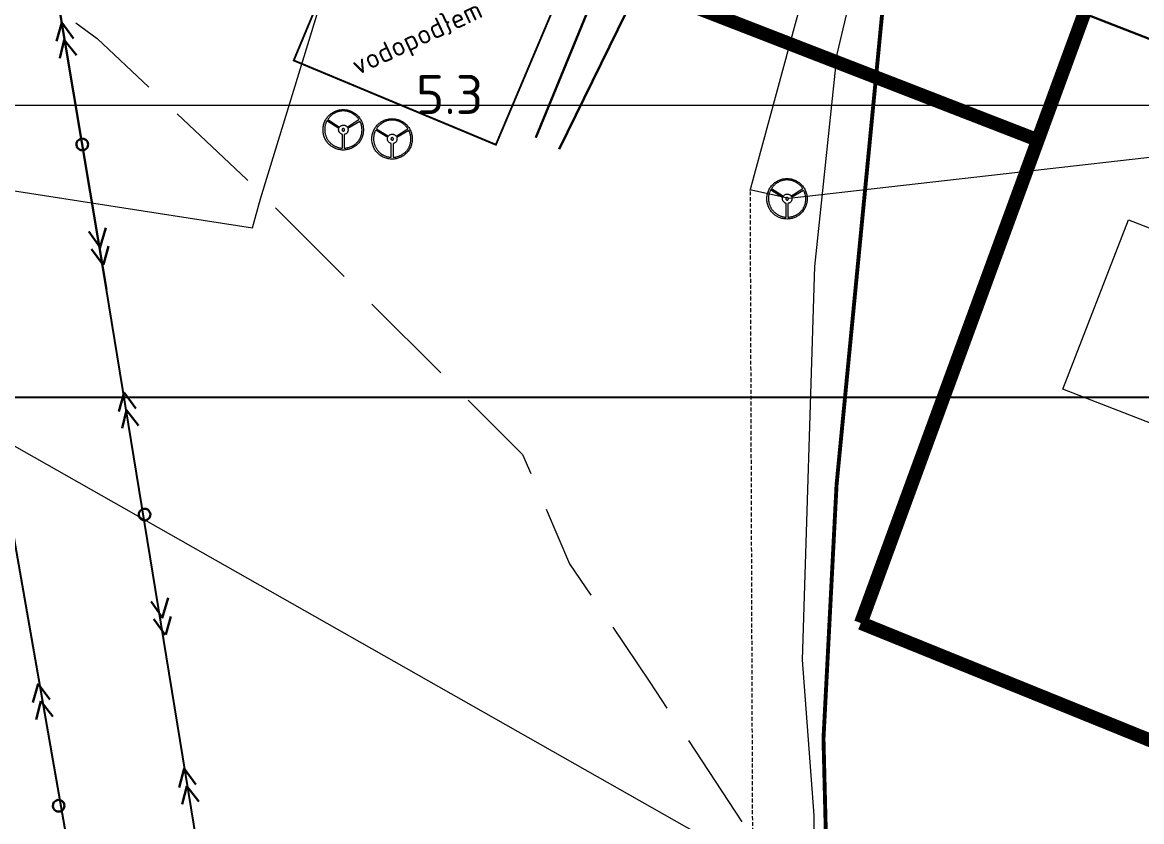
# Model space of a CAD drawing. Header units: millimetres. Extents: x 519 to 9564855, y -810 to 5021775.
# Drawn here: x 9523289 to 9523864, y 5005632 to 5006043 of the extents above; entities that cross this region are included whole.
import ezdxf

# ---------------------------------------------------------------- set-up
doc = ezdxf.new("R2010")
doc.units = ezdxf.units.MM
doc.header["$LTSCALE"] = 2
doc.header["$MEASUREMENT"] = 0
for name, pattern in [('92051501$0$GROUND2', [35, 25, -10]), ('DASHED', [0.75, 0.5, -0.25]), ('HIDDEN2', [4.7625, 3.175, -1.5875]), ('Podzemka', [5, 2, -1, 2])]:
    doc.linetypes.add(name, pattern=pattern)
for name, color, linetype in [('COMPOUND', 3, 'Continuous'), ('GRID_PULKOVO', 7, 'Continuous'), ('PPLINE_WAT', 7, 'WTR_LINE'), ('ROAD_FIELD', 255, '92051501$0$GROUND2'), ('Эл.выс.', 1, 'Continuous')]:
    doc.layers.add(name, color=color, linetype=linetype)
for name, color, linetype, lineweight in [('Land lease as of 24.06.2004', 47, 'HIDDEN2', 70), ('Водопровод', 5, 'Continuous', 30), ('Оптиковолоконный кабель', 220, 'CAB6', 20), ('Электро', 1, 'Continuous', 30), ('Электроснаб', 1, 'Continuous', 18), ('Электроснабжене', 1, 'Continuous', 18)]:
    doc.layers.add(name, color=color, linetype=linetype, lineweight=lineweight)
doc.styles.add('92051501$0$STANDARD', font='simplex.shx')
doc.styles.add('Elect', font='isocpeur.ttf')
doc.styles.get("Standard").update_dxf_attribs({"font": 'isocpeur.ttf', "width": 0.5})
doc.linetypes.add('CAB', pattern='A,0.7,-0.43403,["K",Standard,S=0.9,R=0,X=-0.4,Y=-0.3],-0.8', length=1.93403)
doc.linetypes.add('CAB6', pattern='A,0.9,-0.9,["6",Standard,S=0.9,R=0,X=-0.8,Y=-0.4],11', length=12.8)
doc.linetypes.add('WTR_LINE', pattern='A,0.5,-0.2,["W",92051501$0$STANDARD,S=0.1,R=0,X=-0.1,Y=-0.05],-0.05', length=0.75)

msp = doc.modelspace()

# ---------------------------------------------------------------- linework, layer by layer
at = {"color": 5, "linetype": 'WTR_LINE', "lineweight": 0, "ltscale": 100, "const_width": 2}
msp.add_lwpolyline([(9522961.68492, 5006530.42232), (9523070.127, 5006486.695), (9523143.587, 5006661.27), (9523407.015, 5006548.562), (9523796.011, 5006378.327), (9523736.775, 5006107.096), (9523707.544, 5005805.06), (9523700.818, 5005674.553), (9523703.853, 5005552.345), (9523709.802, 5004958.98), (9523711.38, 5004624.515), (9523707.966, 5004479.96), (9523732.1, 5004323.859), (9523751.102, 5004158.131), (9523770.225, 5003987.577), (9523817.419, 5003605.482), (9523831.27, 5003588.67), (9524021.596, 5003522.395), (9525884.76, 5002887.669), (9527000.923, 5002514.69), (9527059.994, 5002488.058), (9527832.679, 5002214.15)], dxfattribs=at)
at = {"color": 18, "linetype": 'ByBlock', "lineweight": 0, "ltscale": 5, "true_color": 0x000000}
msp.add_lwpolyline([(9523857.59775, 5005941.20519), (9523943.16646, 5005908.10385), (9523909.47242, 5005821.00297), (9523823.90371, 5005854.10431)], close=True, dxfattribs=at)
at = {"layer": 'COMPOUND', "lineweight": 0, "const_width": 1}
msp.add_lwpolyline([(9523572.537, 5006074.655), (9523465.737, 5006112.255), (9523428.537, 5006023.055), (9523532.437, 5005979.755), (9523572.537, 5006074.655)], dxfattribs=at)
at = {"layer": 'GRID_PULKOVO', "lineweight": 0}
msp.add_line((9519000, 5006000), (9533000, 5006000), dxfattribs=at)
at = {"layer": 'Land lease as of 24.06.2004', "color": 35, "linetype": 'DASHED', "lineweight": 0, "ltscale": 2, "const_width": 7}
msp.add_lwpolyline([(9523259.86314, 5006195.9713), (9523305.53716, 5006313.68549), (9523851.06215, 5006091.30587), (9523810.91877, 5005982.15742), (9523259.86314, 5006195.9713)], dxfattribs=at)
at = {"layer": 'Land lease as of 24.06.2004', "color": 35, "linetype": 'DASHED', "lineweight": 0, "ltscale": 5, "const_width": 7}
for points in [[(9523851.07578, 5006091.34302), (9523720, 5005734)], [(9523720, 5005734), (9523952, 5005640)]]:
    msp.add_lwpolyline(points, dxfattribs=at)
at = {"layer": 'PPLINE_WAT', "color": 5, "lineweight": 0, "ltscale": 2}
for points in [[(9519634.178, 5007264.495), (9520596.61425, 5006949.95359), (9520611.94086, 5006945.6989), (9522321.59899, 5006105.86865), (9523407.39463, 5005937.02611), (9523411.498, 5005951.939)], [(9523411.498, 5005951.939), (9523452.86, 5006087.167)], [(9522965.92788, 5006005.67472), (9523653.36054, 5005616.02258)]]:
    msp.add_lwpolyline(points, dxfattribs=at)
at = {"layer": 'PPLINE_WAT', "color": 5, "lineweight": 0, "ltscale": 20}
for points in [[(9523790.51137, 5006408.89376), (9523686.85436, 5006043.76992), (9523663.02844, 5005956.04414)], [(9523663.00186, 5005956.81013), (9523683.22741, 5005952.2586), (9523999.61312, 5005988.23896)]]:
    msp.add_lwpolyline(points, dxfattribs=at)
at = {"layer": 'PPLINE_WAT', "lineweight": 0}
for points in [[(9523453.96931, 5005997.80438), (9523453.96931, 5005997.80438), (9523454.49903, 5005997.794), (9523455.01837, 5005997.75245), (9523455.5377, 5005997.67974), (9523456.04665, 5005997.59665), (9523456.54521, 5005997.47201), (9523457.03339, 5005997.33698), (9523457.52157, 5005997.1708), (9523457.98897, 5005996.98383), (9523458.44598, 5005996.7761), (9523458.89261, 5005996.54759), (9523459.32885, 5005996.29831), (9523459.75471, 5005996.02826), (9523460.15979, 5005995.73743), (9523460.55448, 5005995.42583), (9523460.92841, 5005995.10384), (9523461.29194, 5005994.76108), (9523461.6347, 5005994.39754), (9523461.96708, 5005994.02362), (9523462.27868, 5005993.62893), (9523462.56951, 5005993.22385), (9523462.83956, 5005992.79799), (9523463.08884, 5005992.36175), (9523463.31735, 5005991.91512), (9523463.53547, 5005991.4581), (9523463.72243, 5005990.98032), (9523463.88862, 5005990.50253), (9523464.02365, 5005990.00397), (9523464.1379, 5005989.5054), (9523464.23138, 5005988.99645), (9523464.30409, 5005988.47712), (9523464.34563, 5005987.9474), (9523464.35602, 5005987.41767), (9523464.35602, 5005987.41767), (9523464.34563, 5005986.87757), (9523464.30409, 5005986.34784), (9523464.23138, 5005985.82851), (9523464.1379, 5005985.31956), (9523464.02365, 5005984.821), (9523463.88862, 5005984.32243), (9523463.72243, 5005983.83426), (9523463.53547, 5005983.36686), (9523463.31735, 5005982.90984), (9523463.08884, 5005982.46321), (9523462.83956, 5005982.02697), (9523462.56951, 5005981.60112), (9523462.27868, 5005981.19603), (9523461.96708, 5005980.80134), (9523461.6347, 5005980.42742), (9523461.29194, 5005980.06388), (9523460.92841, 5005979.72112), (9523460.55448, 5005979.39913), (9523460.15979, 5005979.08753), (9523459.75471, 5005978.7967), (9523459.32885, 5005978.52665), (9523458.89261, 5005978.27737), (9523458.44598, 5005978.04886), (9523457.98897, 5005977.84113), (9523457.52157, 5005977.65417), (9523457.03339, 5005977.49837), (9523456.54521, 5005977.35295), (9523456.04665, 5005977.2387), (9523455.5377, 5005977.14522), (9523455.01837, 5005977.0829), (9523454.49903, 5005977.04135), (9523453.96931, 5005977.03096), (9523453.96931, 5005977.03096), (9523453.4292, 5005977.04135), (9523452.89948, 5005977.0829), (9523452.38014, 5005977.14522), (9523451.87119, 5005977.2387), (9523451.36225, 5005977.35295), (9523450.87407, 5005977.49837), (9523450.3859, 5005977.65417), (9523449.91849, 5005977.84113), (9523449.45109, 5005978.04886), (9523449.00446, 5005978.27737), (9523448.56822, 5005978.52665), (9523448.15275, 5005978.7967), (9523447.74767, 5005979.08753), (9523447.35298, 5005979.39913), (9523446.97905, 5005979.72112), (9523446.61552, 5005980.06388), (9523446.27276, 5005980.42742), (9523445.94038, 5005980.80134), (9523445.63917, 5005981.19603), (9523445.34834, 5005981.60112), (9523445.07829, 5005982.02697), (9523444.82901, 5005982.46321), (9523444.6005, 5005982.90984), (9523444.39276, 5005983.36686), (9523444.2058, 5005983.83426), (9523444.05, 5005984.32243), (9523443.90459, 5005984.821), (9523443.79033, 5005985.31956), (9523443.69685, 5005985.82851), (9523443.63453, 5005986.34784), (9523443.59299, 5005986.87757), (9523443.5826, 5005987.41767), (9523443.5826, 5005987.41767), (9523443.59299, 5005987.9474), (9523443.63453, 5005988.47712), (9523443.69685, 5005988.99645), (9523443.79033, 5005989.5054), (9523443.90459, 5005990.00397), (9523444.05, 5005990.50253), (9523444.2058, 5005990.98032), (9523444.39276, 5005991.4581), (9523444.6005, 5005991.91512), (9523444.82901, 5005992.36175), (9523445.07829, 5005992.79799), (9523445.34834, 5005993.22385), (9523445.63917, 5005993.62893), (9523445.94038, 5005994.02362), (9523446.27276, 5005994.39754), (9523446.61552, 5005994.76108), (9523446.97905, 5005995.10384), (9523447.35298, 5005995.42583), (9523447.74767, 5005995.73743), (9523448.15275, 5005996.02826), (9523448.56822, 5005996.29831), (9523449.00446, 5005996.54759), (9523449.45109, 5005996.7761), (9523449.91849, 5005996.98383), (9523450.3859, 5005997.1708), (9523450.87407, 5005997.33698), (9523451.36225, 5005997.47201), (9523451.87119, 5005997.59665), (9523452.38014, 5005997.67974), (9523452.89948, 5005997.75245), (9523453.4292, 5005997.794), (9523453.96931, 5005997.80438)], [(9523452.0997, 5005988.84065), (9523452.0997, 5005988.84065), (9523452.30744, 5005989.08993), (9523452.54633, 5005989.30806), (9523452.806, 5005989.48463), (9523453.06567, 5005989.61966), (9523453.34611, 5005989.71314), (9523453.63694, 5005989.78584), (9523453.92776, 5005989.817), (9523454.21859, 5005989.817), (9523454.49903, 5005989.78584), (9523454.77947, 5005989.72352), (9523455.03914, 5005989.64043), (9523455.27804, 5005989.52618), (9523455.50654, 5005989.39115), (9523455.6935, 5005989.22496), (9523455.85969, 5005989.04839), (9523455.99472, 5005988.84065), (9523462.08133, 5005992.65258), (9523462.08133, 5005992.65258), (9523461.93592, 5005992.89147), (9523461.76973, 5005993.11998), (9523461.60354, 5005993.34849), (9523461.42697, 5005993.57699), (9523461.24001, 5005993.79511), (9523461.05305, 5005994.01324), (9523460.84531, 5005994.22097), (9523460.63758, 5005994.4287), (9523460.41946, 5005994.62605), (9523460.20134, 5005994.8234), (9523459.96244, 5005995.01036), (9523459.72355, 5005995.18693), (9523459.48465, 5005995.36351), (9523459.23537, 5005995.5297), (9523458.9757, 5005995.69588), (9523458.71604, 5005995.8413), (9523458.44598, 5005995.98671), (9523458.17593, 5005996.13212), (9523457.89549, 5005996.25677), (9523457.61505, 5005996.38141), (9523457.3346, 5005996.49566), (9523457.04378, 5005996.59953), (9523456.75295, 5005996.69301), (9523456.46212, 5005996.7761), (9523456.16091, 5005996.85919), (9523455.85969, 5005996.92151), (9523455.55848, 5005996.98383), (9523455.24688, 5005997.03577), (9523454.94566, 5005997.06693), (9523454.63406, 5005997.09809), (9523454.32246, 5005997.10848), (9523454.01086, 5005997.11886), (9523454.01086, 5005997.11886), (9523453.69926, 5005997.10848), (9523453.38765, 5005997.09809), (9523453.07605, 5005997.06693), (9523452.76445, 5005997.03577), (9523452.46324, 5005996.98383), (9523452.16202, 5005996.9319), (9523451.86081, 5005996.86958), (9523451.56998, 5005996.79687), (9523451.26877, 5005996.70339), (9523450.98832, 5005996.60991), (9523450.6975, 5005996.51643), (9523450.41706, 5005996.40218), (9523450.147, 5005996.27754), (9523449.87695, 5005996.1529), (9523449.60689, 5005996.01787), (9523449.34722, 5005995.87246), (9523449.08756, 5005995.72704), (9523448.83828, 5005995.56086), (9523448.58899, 5005995.39467), (9523448.3501, 5005995.22848), (9523448.12159, 5005995.04152), (9523447.89308, 5005994.85456), (9523447.67496, 5005994.6676), (9523447.45684, 5005994.45986), (9523447.24911, 5005994.25213), (9523447.05176, 5005994.0444), (9523446.8648, 5005993.82627), (9523446.67784, 5005993.59777), (9523446.50127, 5005993.36926), (9523446.32469, 5005993.14075), (9523446.16889, 5005992.90186), (9523446.01309, 5005992.65258), (9523452.0997, 5005988.84065)], [(9523453.56423, 5005985.02873), (9523453.56423, 5005985.02873), (9523453.32533, 5005985.11182), (9523453.09683, 5005985.20531), (9523452.86832, 5005985.32995), (9523452.66058, 5005985.46497), (9523452.46324, 5005985.62077), (9523452.28666, 5005985.78696), (9523452.12048, 5005985.97392), (9523451.98545, 5005986.17127), (9523451.86081, 5005986.379), (9523451.75694, 5005986.59712), (9523451.68423, 5005986.82563), (9523451.6323, 5005987.06453), (9523451.61153, 5005987.31381), (9523451.62191, 5005987.56309), (9523451.66346, 5005987.81237), (9523451.73617, 5005988.07204), (9523445.5353, 5005991.96705), (9523445.5353, 5005991.96705), (9523445.40027, 5005991.71777), (9523445.27563, 5005991.46849), (9523445.16138, 5005991.20882), (9523445.05751, 5005990.94916), (9523444.95365, 5005990.6791), (9523444.86017, 5005990.39866), (9523444.77707, 5005990.12861), (9523444.70436, 5005989.83778), (9523444.64204, 5005989.55734), (9523444.59011, 5005989.26651), (9523444.53818, 5005988.97568), (9523444.50702, 5005988.68485), (9523444.47586, 5005988.38364), (9523444.45508, 5005988.08242), (9523444.4447, 5005987.78121), (9523444.4447, 5005987.47999), (9523444.45508, 5005987.17878), (9523444.47586, 5005986.87757), (9523444.49663, 5005986.56596), (9523444.53818, 5005986.26475), (9523444.57972, 5005985.96353), (9523444.64204, 5005985.66232), (9523444.70436, 5005985.36111), (9523444.77707, 5005985.05989), (9523444.86017, 5005984.75868), (9523444.95365, 5005984.46785), (9523445.05751, 5005984.17702), (9523445.17177, 5005983.88619), (9523445.29641, 5005983.59536), (9523445.43143, 5005983.31492), (9523445.57685, 5005983.03448), (9523445.73265, 5005982.75404), (9523445.73265, 5005982.75404), (9523445.88845, 5005982.48399), (9523446.06502, 5005982.22432), (9523446.23121, 5005981.96465), (9523446.41817, 5005981.71537), (9523446.61552, 5005981.47648), (9523446.81287, 5005981.23758), (9523447.01021, 5005981.00907), (9523447.22834, 5005980.79095), (9523447.43607, 5005980.58322), (9523447.66458, 5005980.37548), (9523447.89308, 5005980.17814), (9523448.13198, 5005979.99118), (9523448.37087, 5005979.80422), (9523448.60977, 5005979.63803), (9523448.85905, 5005979.47184), (9523449.11872, 5005979.31604), (9523449.368, 5005979.16024), (9523449.63805, 5005979.02521), (9523449.89772, 5005978.89019), (9523450.16777, 5005978.76554), (9523450.43783, 5005978.65129), (9523450.71827, 5005978.54742), (9523450.98832, 5005978.44356), (9523451.26877, 5005978.36046), (9523451.55959, 5005978.27737), (9523451.84003, 5005978.20466), (9523452.12048, 5005978.14234), (9523452.4113, 5005978.09041), (9523452.70213, 5005978.03847), (9523452.98257, 5005978.00731), (9523453.2734, 5005977.98654), (9523453.56423, 5005977.96577), (9523453.56423, 5005985.02873)], [(9523456.35825, 5005988.07204), (9523456.35825, 5005988.07204), (9523456.42057, 5005987.80198), (9523456.45173, 5005987.53193), (9523456.45173, 5005987.27226), (9523456.43096, 5005987.02298), (9523456.38941, 5005986.7737), (9523456.32709, 5005986.5348), (9523456.23361, 5005986.31668), (9523456.12975, 5005986.10895), (9523455.99472, 5005985.9116), (9523455.82853, 5005985.72464), (9523455.65196, 5005985.56884), (9523455.45461, 5005985.41304), (9523455.23649, 5005985.2884), (9523454.99759, 5005985.18453), (9523454.73793, 5005985.09105), (9523454.45749, 5005985.02873), (9523454.45749, 5005977.96577), (9523454.45749, 5005977.96577), (9523454.73793, 5005977.97615), (9523455.01837, 5005977.99693), (9523455.29881, 5005978.02809), (9523455.57925, 5005978.06963), (9523455.85969, 5005978.12157), (9523456.14013, 5005978.1735), (9523456.42057, 5005978.24621), (9523456.70102, 5005978.31892), (9523456.98146, 5005978.40201), (9523457.2619, 5005978.49549), (9523457.54234, 5005978.59936), (9523457.81239, 5005978.70322), (9523458.08245, 5005978.82786), (9523458.3525, 5005978.95251), (9523458.62256, 5005979.08753), (9523458.88222, 5005979.23295), (9523459.14189, 5005979.37836), (9523459.40156, 5005979.54455), (9523459.65084, 5005979.71074), (9523459.90012, 5005979.88731), (9523460.13902, 5005980.06388), (9523460.37791, 5005980.26123), (9523460.60642, 5005980.45858), (9523460.83493, 5005980.66631), (9523461.05305, 5005980.87405), (9523461.26078, 5005981.10255), (9523461.46852, 5005981.33106), (9523461.66586, 5005981.56996), (9523461.85282, 5005981.80885), (9523462.03978, 5005982.05813), (9523462.20597, 5005982.3178), (9523462.37216, 5005982.58785), (9523462.37216, 5005982.58785), (9523462.52796, 5005982.8683), (9523462.67337, 5005983.14874), (9523462.8084, 5005983.43956), (9523462.93304, 5005983.72001), (9523463.03691, 5005984.01083), (9523463.14078, 5005984.31205), (9523463.23426, 5005984.60288), (9523463.31735, 5005984.8937), (9523463.39006, 5005985.19492), (9523463.46276, 5005985.49613), (9523463.5147, 5005985.78696), (9523463.55624, 5005986.08818), (9523463.5874, 5005986.38939), (9523463.61856, 5005986.6906), (9523463.62895, 5005986.98143), (9523463.63934, 5005987.28265), (9523463.63934, 5005987.58386), (9523463.61856, 5005987.87469), (9523463.59779, 5005988.16552), (9523463.56663, 5005988.46673), (9523463.53547, 5005988.75756), (9523463.48354, 5005989.038), (9523463.4316, 5005989.32883), (9523463.3589, 5005989.60927), (9523463.28619, 5005989.88971), (9523463.2031, 5005990.17015), (9523463.10962, 5005990.45059), (9523463.01614, 5005990.72065), (9523462.90188, 5005990.98032), (9523462.78763, 5005991.25037), (9523462.66299, 5005991.51004), (9523462.52796, 5005991.75932), (9523456.35825, 5005988.07204)], [(9523479.08801, 5005993.12422), (9523479.08801, 5005993.12422), (9523479.61773, 5005993.11383), (9523480.13707, 5005993.07229), (9523480.6564, 5005992.99958), (9523481.16535, 5005992.91648), (9523481.66392, 5005992.79184), (9523482.15209, 5005992.65682), (9523482.64027, 5005992.49063), (9523483.10767, 5005992.30367), (9523483.56468, 5005992.09593), (9523484.01131, 5005991.86743), (9523484.44755, 5005991.61815), (9523484.87341, 5005991.34809), (9523485.27849, 5005991.05726), (9523485.67319, 5005990.74566), (9523486.04711, 5005990.42367), (9523486.41064, 5005990.08091), (9523486.7534, 5005989.71738), (9523487.08578, 5005989.34346), (9523487.39738, 5005988.94876), (9523487.68821, 5005988.54368), (9523487.95826, 5005988.11782), (9523488.20754, 5005987.68158), (9523488.43605, 5005987.23495), (9523488.65417, 5005986.77794), (9523488.84113, 5005986.30015), (9523489.00732, 5005985.82236), (9523489.14235, 5005985.3238), (9523489.2566, 5005984.82524), (9523489.35008, 5005984.31629), (9523489.42279, 5005983.79695), (9523489.46434, 5005983.26723), (9523489.47472, 5005982.73751), (9523489.47472, 5005982.73751), (9523489.46434, 5005982.1974), (9523489.42279, 5005981.66768), (9523489.35008, 5005981.14834), (9523489.2566, 5005980.63939), (9523489.14235, 5005980.14083), (9523489.00732, 5005979.64227), (9523488.84113, 5005979.15409), (9523488.65417, 5005978.68669), (9523488.43605, 5005978.22968), (9523488.20754, 5005977.78305), (9523487.95826, 5005977.34681), (9523487.68821, 5005976.92095), (9523487.39738, 5005976.51587), (9523487.08578, 5005976.12117), (9523486.7534, 5005975.74725), (9523486.41064, 5005975.38372), (9523486.04711, 5005975.04096), (9523485.67319, 5005974.71897), (9523485.27849, 5005974.40737), (9523484.87341, 5005974.11654), (9523484.44755, 5005973.84648), (9523484.01131, 5005973.5972), (9523483.56468, 5005973.3687), (9523483.10767, 5005973.16096), (9523482.64027, 5005972.974), (9523482.15209, 5005972.8182), (9523481.66392, 5005972.67279), (9523481.16535, 5005972.55853), (9523480.6564, 5005972.46505), (9523480.13707, 5005972.40273), (9523479.61773, 5005972.36118), (9523479.08801, 5005972.3508), (9523479.08801, 5005972.3508), (9523478.5479, 5005972.36118), (9523478.01818, 5005972.40273), (9523477.49884, 5005972.46505), (9523476.9899, 5005972.55853), (9523476.48095, 5005972.67279), (9523475.99277, 5005972.8182), (9523475.5046, 5005972.974), (9523475.03719, 5005973.16096), (9523474.56979, 5005973.3687), (9523474.12316, 5005973.5972), (9523473.68692, 5005973.84648), (9523473.27145, 5005974.11654), (9523472.86637, 5005974.40737), (9523472.47168, 5005974.71897), (9523472.09776, 5005975.04096), (9523471.73422, 5005975.38372), (9523471.39146, 5005975.74725), (9523471.05908, 5005976.12117), (9523470.75787, 5005976.51587), (9523470.46704, 5005976.92095), (9523470.19699, 5005977.34681), (9523469.94771, 5005977.78305), (9523469.7192, 5005978.22968), (9523469.51146, 5005978.68669), (9523469.3245, 5005979.15409), (9523469.1687, 5005979.64227), (9523469.02329, 5005980.14083), (9523468.90904, 5005980.63939), (9523468.81555, 5005981.14834), (9523468.75323, 5005981.66768), (9523468.71169, 5005982.1974), (9523468.7013, 5005982.73751), (9523468.7013, 5005982.73751), (9523468.71169, 5005983.26723), (9523468.75323, 5005983.79695), (9523468.81555, 5005984.31629), (9523468.90904, 5005984.82524), (9523469.02329, 5005985.3238), (9523469.1687, 5005985.82236), (9523469.3245, 5005986.30015), (9523469.51146, 5005986.77794), (9523469.7192, 5005987.23495), (9523469.94771, 5005987.68158), (9523470.19699, 5005988.11782), (9523470.46704, 5005988.54368), (9523470.75787, 5005988.94876), (9523471.05908, 5005989.34346), (9523471.39146, 5005989.71738), (9523471.73422, 5005990.08091), (9523472.09776, 5005990.42367), (9523472.47168, 5005990.74566), (9523472.86637, 5005991.05726), (9523473.27145, 5005991.34809), (9523473.68692, 5005991.61815), (9523474.12316, 5005991.86743), (9523474.56979, 5005992.09593), (9523475.03719, 5005992.30367), (9523475.5046, 5005992.49063), (9523475.99277, 5005992.65682), (9523476.48095, 5005992.79184), (9523476.9899, 5005992.91648), (9523477.49884, 5005992.99958), (9523478.01818, 5005993.07229), (9523478.5479, 5005993.11383), (9523479.08801, 5005993.12422)], [(9523477.2184, 5005984.16049), (9523477.2184, 5005984.16049), (9523477.42614, 5005984.40977), (9523477.66503, 5005984.62789), (9523477.9247, 5005984.80446), (9523478.18437, 5005984.93949), (9523478.46481, 5005985.03297), (9523478.75564, 5005985.10568), (9523479.04646, 5005985.13684), (9523479.33729, 5005985.13684), (9523479.61773, 5005985.10568), (9523479.89817, 5005985.04336), (9523480.15784, 5005984.96026), (9523480.39674, 5005984.84601), (9523480.62524, 5005984.71098), (9523480.81221, 5005984.5448), (9523480.97839, 5005984.36822), (9523481.11342, 5005984.16049), (9523487.20003, 5005987.97241), (9523487.20003, 5005987.97241), (9523487.05462, 5005988.2113), (9523486.88843, 5005988.43981), (9523486.72224, 5005988.66832), (9523486.54567, 5005988.89683), (9523486.35871, 5005989.11495), (9523486.17175, 5005989.33307), (9523485.96401, 5005989.5408), (9523485.75628, 5005989.74854), (9523485.53816, 5005989.94589), (9523485.32004, 5005990.14323), (9523485.08114, 5005990.33019), (9523484.84225, 5005990.50677), (9523484.60335, 5005990.68334), (9523484.35407, 5005990.84953), (9523484.09441, 5005991.01572), (9523483.83474, 5005991.16113), (9523483.56468, 5005991.30654), (9523483.29463, 5005991.45196), (9523483.01419, 5005991.5766), (9523482.73375, 5005991.70124), (9523482.45331, 5005991.81549), (9523482.16248, 5005991.91936), (9523481.87165, 5005992.01284), (9523481.58082, 5005992.09593), (9523481.27961, 5005992.17903), (9523480.97839, 5005992.24135), (9523480.67718, 5005992.30367), (9523480.36558, 5005992.3556), (9523480.06436, 5005992.38676), (9523479.75276, 5005992.41792), (9523479.44116, 5005992.42831), (9523479.12956, 5005992.4387), (9523479.12956, 5005992.4387), (9523478.81796, 5005992.42831), (9523478.50636, 5005992.41792), (9523478.19475, 5005992.38676), (9523477.88315, 5005992.3556), (9523477.58194, 5005992.30367), (9523477.28072, 5005992.25174), (9523476.97951, 5005992.18941), (9523476.68868, 5005992.11671), (9523476.38747, 5005992.02323), (9523476.10703, 5005991.92975), (9523475.8162, 5005991.83627), (9523475.53576, 5005991.72201), (9523475.2657, 5005991.59737), (9523474.99565, 5005991.47273), (9523474.72559, 5005991.3377), (9523474.46593, 5005991.19229), (9523474.20626, 5005991.04688), (9523473.95698, 5005990.88069), (9523473.7077, 5005990.7145), (9523473.4688, 5005990.54831), (9523473.24029, 5005990.36135), (9523473.01179, 5005990.17439), (9523472.79366, 5005989.98743), (9523472.57554, 5005989.7797), (9523472.36781, 5005989.57196), (9523472.17046, 5005989.36423), (9523471.9835, 5005989.14611), (9523471.79654, 5005988.9176), (9523471.61997, 5005988.68909), (9523471.44339, 5005988.46059), (9523471.28759, 5005988.22169), (9523471.13179, 5005987.97241), (9523477.2184, 5005984.16049)], [(9523454.0524, 5005988.07204), (9523454.0524, 5005988.07204), (9523453.91738, 5005988.06165), (9523453.79274, 5005988.0201), (9523453.68887, 5005987.95778), (9523453.585, 5005987.88508), (9523453.5123, 5005987.78121), (9523453.44997, 5005987.67734), (9523453.40843, 5005987.5527), (9523453.39804, 5005987.41767), (9523453.39804, 5005987.41767), (9523453.40843, 5005987.28265), (9523453.44997, 5005987.16839), (9523453.5123, 5005987.05414), (9523453.585, 5005986.96066), (9523453.68887, 5005986.87757), (9523453.79274, 5005986.82563), (9523453.91738, 5005986.78409), (9523454.0524, 5005986.7737), (9523454.0524, 5005986.7737), (9523454.18743, 5005986.78409), (9523454.30169, 5005986.82563), (9523454.41594, 5005986.87757), (9523454.50942, 5005986.96066), (9523454.59251, 5005987.05414), (9523454.64445, 5005987.16839), (9523454.68599, 5005987.28265), (9523454.69638, 5005987.41767), (9523454.69638, 5005987.41767), (9523454.68599, 5005987.5527), (9523454.64445, 5005987.67734), (9523454.59251, 5005987.78121), (9523454.50942, 5005987.88508), (9523454.41594, 5005987.95778), (9523454.30169, 5005988.0201), (9523454.18743, 5005988.06165), (9523454.0524, 5005988.07204)], [(9523478.68293, 5005980.34856), (9523478.68293, 5005980.34856), (9523478.44404, 5005980.43166), (9523478.21553, 5005980.52514), (9523477.98702, 5005980.64978), (9523477.77929, 5005980.78481), (9523477.58194, 5005980.94061), (9523477.40536, 5005981.10679), (9523477.23918, 5005981.29376), (9523477.10415, 5005981.4911), (9523476.97951, 5005981.69884), (9523476.87564, 5005981.91696), (9523476.80294, 5005982.14547), (9523476.751, 5005982.38436), (9523476.73023, 5005982.63364), (9523476.74061, 5005982.88292), (9523476.78216, 5005983.1322), (9523476.85487, 5005983.39187), (9523470.654, 5005987.28689), (9523470.654, 5005987.28689), (9523470.51898, 5005987.03761), (9523470.39433, 5005986.78833), (9523470.28008, 5005986.52866), (9523470.17621, 5005986.26899), (9523470.07235, 5005985.99894), (9523469.97887, 5005985.71849), (9523469.89577, 5005985.44844), (9523469.82307, 5005985.15761), (9523469.76075, 5005984.87717), (9523469.70881, 5005984.58634), (9523469.65688, 5005984.29551), (9523469.62572, 5005984.00469), (9523469.59456, 5005983.70347), (9523469.57378, 5005983.40226), (9523469.5634, 5005983.10104), (9523469.5634, 5005982.79983), (9523469.57378, 5005982.49861), (9523469.59456, 5005982.1974), (9523469.61533, 5005981.8858), (9523469.65688, 5005981.58458), (9523469.69843, 5005981.28337), (9523469.76075, 5005980.98215), (9523469.82307, 5005980.68094), (9523469.89577, 5005980.37973), (9523469.97887, 5005980.07851), (9523470.07235, 5005979.78768), (9523470.17621, 5005979.49685), (9523470.29047, 5005979.20603), (9523470.41511, 5005978.9152), (9523470.55014, 5005978.63476), (9523470.69555, 5005978.35432), (9523470.85135, 5005978.07388), (9523470.85135, 5005978.07388), (9523471.00715, 5005977.80382), (9523471.18372, 5005977.54415), (9523471.34991, 5005977.28449), (9523471.53687, 5005977.0352), (9523471.73422, 5005976.79631), (9523471.93157, 5005976.55742), (9523472.12892, 5005976.32891), (9523472.34704, 5005976.11079), (9523472.55477, 5005975.90305), (9523472.78328, 5005975.69532), (9523473.01179, 5005975.49797), (9523473.25068, 5005975.31101), (9523473.48957, 5005975.12405), (9523473.72847, 5005974.95786), (9523473.97775, 5005974.79167), (9523474.23742, 5005974.63587), (9523474.4867, 5005974.48007), (9523474.75675, 5005974.34505), (9523475.01642, 5005974.21002), (9523475.28648, 5005974.08538), (9523475.55653, 5005973.97112), (9523475.83697, 5005973.86726), (9523476.10703, 5005973.76339), (9523476.38747, 5005973.6803), (9523476.67829, 5005973.5972), (9523476.95874, 5005973.5245), (9523477.23918, 5005973.46218), (9523477.53, 5005973.41024), (9523477.82083, 5005973.35831), (9523478.10127, 5005973.32715), (9523478.3921, 5005973.30638), (9523478.68293, 5005973.2856), (9523478.68293, 5005980.34856)], [(9523481.47695, 5005983.39187), (9523481.47695, 5005983.39187), (9523481.53928, 5005983.12182), (9523481.57044, 5005982.85176), (9523481.57044, 5005982.59209), (9523481.54966, 5005982.34281), (9523481.50812, 5005982.09353), (9523481.44579, 5005981.85464), (9523481.35231, 5005981.63652), (9523481.24845, 5005981.42878), (9523481.11342, 5005981.23144), (9523480.94723, 5005981.04447), (9523480.77066, 5005980.88867), (9523480.57331, 5005980.73287), (9523480.35519, 5005980.60823), (9523480.1163, 5005980.50437), (9523479.85663, 5005980.41089), (9523479.57619, 5005980.34856), (9523479.57619, 5005973.2856), (9523479.57619, 5005973.2856), (9523479.85663, 5005973.29599), (9523480.13707, 5005973.31676), (9523480.41751, 5005973.34792), (9523480.69795, 5005973.38947), (9523480.97839, 5005973.4414), (9523481.25883, 5005973.49334), (9523481.53928, 5005973.56604), (9523481.81972, 5005973.63875), (9523482.10016, 5005973.72184), (9523482.3806, 5005973.81532), (9523482.66104, 5005973.91919), (9523482.93109, 5005974.02306), (9523483.20115, 5005974.1477), (9523483.4712, 5005974.27234), (9523483.74126, 5005974.40737), (9523484.00093, 5005974.55278), (9523484.26059, 5005974.69819), (9523484.52026, 5005974.86438), (9523484.76954, 5005975.03057), (9523485.01882, 5005975.20714), (9523485.25772, 5005975.38372), (9523485.49661, 5005975.58106), (9523485.72512, 5005975.77841), (9523485.95363, 5005975.98615), (9523486.17175, 5005976.19388), (9523486.37948, 5005976.42239), (9523486.58722, 5005976.6509), (9523486.78456, 5005976.88979), (9523486.97152, 5005977.12868), (9523487.15849, 5005977.37797), (9523487.32467, 5005977.63763), (9523487.49086, 5005977.90769), (9523487.49086, 5005977.90769), (9523487.64666, 5005978.18813), (9523487.79207, 5005978.46857), (9523487.9271, 5005978.7594), (9523488.05174, 5005979.03984), (9523488.15561, 5005979.33067), (9523488.25948, 5005979.63188), (9523488.35296, 5005979.92271), (9523488.43605, 5005980.21354), (9523488.50876, 5005980.51475), (9523488.58146, 5005980.81597), (9523488.6334, 5005981.10679), (9523488.67495, 5005981.40801), (9523488.70611, 5005981.70922), (9523488.73727, 5005982.01044), (9523488.74765, 5005982.30127), (9523488.75804, 5005982.60248), (9523488.75804, 5005982.9037), (9523488.73727, 5005983.19452), (9523488.71649, 5005983.48535), (9523488.68533, 5005983.78657), (9523488.65417, 5005984.07739), (9523488.60224, 5005984.35784), (9523488.5503, 5005984.64866), (9523488.4776, 5005984.9291), (9523488.40489, 5005985.20955), (9523488.3218, 5005985.48999), (9523488.22832, 5005985.77043), (9523488.13484, 5005986.04048), (9523488.02058, 5005986.30015), (9523487.90633, 5005986.5702), (9523487.78169, 5005986.82987), (9523487.64666, 5005987.07915), (9523481.47695, 5005983.39187)], [(9523479.17111, 5005983.39187), (9523479.17111, 5005983.39187), (9523479.03608, 5005983.38148), (9523478.91144, 5005983.33994), (9523478.80757, 5005983.27762), (9523478.7037, 5005983.20491), (9523478.631, 5005983.10104), (9523478.56868, 5005982.99718), (9523478.52713, 5005982.87254), (9523478.51674, 5005982.73751), (9523478.51674, 5005982.73751), (9523478.52713, 5005982.60248), (9523478.56868, 5005982.48823), (9523478.631, 5005982.37397), (9523478.7037, 5005982.28049), (9523478.80757, 5005982.1974), (9523478.91144, 5005982.14547), (9523479.03608, 5005982.10392), (9523479.17111, 5005982.09353), (9523479.17111, 5005982.09353), (9523479.30613, 5005982.10392), (9523479.42039, 5005982.14547), (9523479.53464, 5005982.1974), (9523479.62812, 5005982.28049), (9523479.71121, 5005982.37397), (9523479.76315, 5005982.48823), (9523479.80469, 5005982.60248), (9523479.81508, 5005982.73751), (9523479.81508, 5005982.73751), (9523479.80469, 5005982.87254), (9523479.76315, 5005982.99718), (9523479.71121, 5005983.10104), (9523479.62812, 5005983.20491), (9523479.53464, 5005983.27762), (9523479.42039, 5005983.33994), (9523479.30613, 5005983.38148), (9523479.17111, 5005983.39187)], [(9523682.07164, 5005962.35772), (9523682.07164, 5005962.35772), (9523682.60136, 5005962.34734), (9523683.12069, 5005962.30579), (9523683.64003, 5005962.23308), (9523684.14898, 5005962.14999), (9523684.64754, 5005962.02535), (9523685.13572, 5005961.89032), (9523685.62389, 5005961.72413), (9523686.09129, 5005961.53717), (9523686.54831, 5005961.32944), (9523686.99494, 5005961.10093), (9523687.43118, 5005960.85165), (9523687.85703, 5005960.58159), (9523688.26212, 5005960.29077), (9523688.65681, 5005959.97917), (9523689.03073, 5005959.65718), (9523689.39427, 5005959.31442), (9523689.73703, 5005958.95088), (9523690.0694, 5005958.57696), (9523690.381, 5005958.18226), (9523690.67183, 5005957.77718), (9523690.94189, 5005957.35133), (9523691.19117, 5005956.91509), (9523691.41968, 5005956.46846), (9523691.6378, 5005956.01144), (9523691.82476, 5005955.53365), (9523691.99094, 5005955.05586), (9523692.12597, 5005954.5573), (9523692.24023, 5005954.05874), (9523692.33371, 5005953.54979), (9523692.40641, 5005953.03046), (9523692.44796, 5005952.50073), (9523692.45835, 5005951.97101), (9523692.45835, 5005951.97101), (9523692.44796, 5005951.4309), (9523692.40641, 5005950.90118), (9523692.33371, 5005950.38184), (9523692.24023, 5005949.8729), (9523692.12597, 5005949.37433), (9523691.99094, 5005948.87577), (9523691.82476, 5005948.3876), (9523691.6378, 5005947.92019), (9523691.41968, 5005947.46318), (9523691.19117, 5005947.01655), (9523690.94189, 5005946.58031), (9523690.67183, 5005946.15445), (9523690.381, 5005945.74937), (9523690.0694, 5005945.35468), (9523689.73703, 5005944.98076), (9523689.39427, 5005944.61722), (9523689.03073, 5005944.27446), (9523688.65681, 5005943.95247), (9523688.26212, 5005943.64087), (9523687.85703, 5005943.35004), (9523687.43118, 5005943.07999), (9523686.99494, 5005942.83071), (9523686.54831, 5005942.6022), (9523686.09129, 5005942.39446), (9523685.62389, 5005942.2075), (9523685.13572, 5005942.0517), (9523684.64754, 5005941.90629), (9523684.14898, 5005941.79204), (9523683.64003, 5005941.69855), (9523683.12069, 5005941.63623), (9523682.60136, 5005941.59469), (9523682.07164, 5005941.5843), (9523682.07164, 5005941.5843), (9523681.53153, 5005941.59469), (9523681.0018, 5005941.63623), (9523680.48247, 5005941.69855), (9523679.97352, 5005941.79204), (9523679.46457, 5005941.90629), (9523678.9764, 5005942.0517), (9523678.48822, 5005942.2075), (9523678.02082, 5005942.39446), (9523677.55342, 5005942.6022), (9523677.10679, 5005942.83071), (9523676.67055, 5005943.07999), (9523676.25508, 5005943.35004), (9523675.85, 5005943.64087), (9523675.4553, 5005943.95247), (9523675.08138, 5005944.27446), (9523674.71784, 5005944.61722), (9523674.37508, 5005944.98076), (9523674.04271, 5005945.35468), (9523673.74149, 5005945.74937), (9523673.45067, 5005946.15445), (9523673.18061, 5005946.58031), (9523672.93133, 5005947.01655), (9523672.70282, 5005947.46318), (9523672.49509, 5005947.92019), (9523672.30813, 5005948.3876), (9523672.15233, 5005948.87577), (9523672.00691, 5005949.37433), (9523671.89266, 5005949.8729), (9523671.79918, 5005950.38184), (9523671.73686, 5005950.90118), (9523671.69531, 5005951.4309), (9523671.68493, 5005951.97101), (9523671.68493, 5005951.97101), (9523671.69531, 5005952.50073), (9523671.73686, 5005953.03046), (9523671.79918, 5005953.54979), (9523671.89266, 5005954.05874), (9523672.00691, 5005954.5573), (9523672.15233, 5005955.05586), (9523672.30813, 5005955.53365), (9523672.49509, 5005956.01144), (9523672.70282, 5005956.46846), (9523672.93133, 5005956.91509), (9523673.18061, 5005957.35133), (9523673.45067, 5005957.77718), (9523673.74149, 5005958.18226), (9523674.04271, 5005958.57696), (9523674.37508, 5005958.95088), (9523674.71784, 5005959.31442), (9523675.08138, 5005959.65718), (9523675.4553, 5005959.97917), (9523675.85, 5005960.29077), (9523676.25508, 5005960.58159), (9523676.67055, 5005960.85165), (9523677.10679, 5005961.10093), (9523677.55342, 5005961.32944), (9523678.02082, 5005961.53717), (9523678.48822, 5005961.72413), (9523678.9764, 5005961.89032), (9523679.46457, 5005962.02535), (9523679.97352, 5005962.14999), (9523680.48247, 5005962.23308), (9523681.0018, 5005962.30579), (9523681.53153, 5005962.34734), (9523682.07164, 5005962.35772)], [(9523681.66655, 5005949.58207), (9523681.66655, 5005949.58207), (9523681.42766, 5005949.66516), (9523681.19915, 5005949.75864), (9523680.97064, 5005949.88328), (9523680.76291, 5005950.01831), (9523680.56556, 5005950.17411), (9523680.38899, 5005950.3403), (9523680.2228, 5005950.52726), (9523680.08777, 5005950.72461), (9523679.96313, 5005950.93234), (9523679.85927, 5005951.15046), (9523679.78656, 5005951.37897), (9523679.73463, 5005951.61786), (9523679.71385, 5005951.86714), (9523679.72424, 5005952.11643), (9523679.76579, 5005952.36571), (9523679.83849, 5005952.62537), (9523673.63763, 5005956.52039), (9523673.63763, 5005956.52039), (9523673.5026, 5005956.27111), (9523673.37796, 5005956.02183), (9523673.26371, 5005955.76216), (9523673.15984, 5005955.50249), (9523673.05597, 5005955.23244), (9523672.96249, 5005954.952), (9523672.8794, 5005954.68194), (9523672.80669, 5005954.39111), (9523672.74437, 5005954.11067), (9523672.69244, 5005953.81985), (9523672.6405, 5005953.52902), (9523672.60934, 5005953.23819), (9523672.57818, 5005952.93698), (9523672.55741, 5005952.63576), (9523672.54702, 5005952.33455), (9523672.54702, 5005952.03333), (9523672.55741, 5005951.73212), (9523672.57818, 5005951.4309), (9523672.59896, 5005951.1193), (9523672.6405, 5005950.81809), (9523672.68205, 5005950.51687), (9523672.74437, 5005950.21566), (9523672.80669, 5005949.91444), (9523672.8794, 5005949.61323), (9523672.96249, 5005949.31201), (9523673.05597, 5005949.02119), (9523673.15984, 5005948.73036), (9523673.27409, 5005948.43953), (9523673.39873, 5005948.1487), (9523673.53376, 5005947.86826), (9523673.67917, 5005947.58782), (9523673.83497, 5005947.30738), (9523673.83497, 5005947.30738), (9523673.99078, 5005947.03732), (9523674.16735, 5005946.77766), (9523674.33354, 5005946.51799), (9523674.5205, 5005946.26871), (9523674.71784, 5005946.02981), (9523674.91519, 5005945.79092), (9523675.11254, 5005945.56241), (9523675.33066, 5005945.34429), (9523675.5384, 5005945.13656), (9523675.7669, 5005944.92882), (9523675.99541, 5005944.73147), (9523676.2343, 5005944.54451), (9523676.4732, 5005944.35755), (9523676.71209, 5005944.19137), (9523676.96137, 5005944.02518), (9523677.22104, 5005943.86938), (9523677.47032, 5005943.71358), (9523677.74038, 5005943.57855), (9523678.00005, 5005943.44352), (9523678.2701, 5005943.31888), (9523678.54015, 5005943.20463), (9523678.8206, 5005943.10076), (9523679.09065, 5005942.99689), (9523679.37109, 5005942.9138), (9523679.66192, 5005942.83071), (9523679.94236, 5005942.758), (9523680.2228, 5005942.69568), (9523680.51363, 5005942.64375), (9523680.80446, 5005942.59181), (9523681.0849, 5005942.56065), (9523681.37573, 5005942.53988), (9523681.66655, 5005942.5191), (9523681.66655, 5005949.58207)], [(9523680.20203, 5005953.39399), (9523680.20203, 5005953.39399), (9523680.40976, 5005953.64327), (9523680.64866, 5005953.86139), (9523680.90832, 5005954.03797), (9523681.16799, 5005954.17299), (9523681.44843, 5005954.26647), (9523681.73926, 5005954.33918), (9523682.03009, 5005954.37034), (9523682.32092, 5005954.37034), (9523682.60136, 5005954.33918), (9523682.8818, 5005954.27686), (9523683.14147, 5005954.19377), (9523683.38036, 5005954.07951), (9523683.60887, 5005953.94449), (9523683.79583, 5005953.7783), (9523683.96202, 5005953.60172), (9523684.09704, 5005953.39399), (9523690.18366, 5005957.20591), (9523690.18366, 5005957.20591), (9523690.03824, 5005957.44481), (9523689.87206, 5005957.67332), (9523689.70587, 5005957.90182), (9523689.52929, 5005958.13033), (9523689.34233, 5005958.34845), (9523689.15537, 5005958.56657), (9523688.94764, 5005958.77431), (9523688.7399, 5005958.98204), (9523688.52178, 5005959.17939), (9523688.30366, 5005959.37674), (9523688.06477, 5005959.5637), (9523687.82587, 5005959.74027), (9523687.58698, 5005959.91684), (9523687.3377, 5005960.08303), (9523687.07803, 5005960.24922), (9523686.81836, 5005960.39463), (9523686.54831, 5005960.54005), (9523686.27825, 5005960.68546), (9523685.99781, 5005960.8101), (9523685.71737, 5005960.93474), (9523685.43693, 5005961.049), (9523685.1461, 5005961.15286), (9523684.85527, 5005961.24634), (9523684.56445, 5005961.32944), (9523684.26323, 5005961.41253), (9523683.96202, 5005961.47485), (9523683.6608, 5005961.53717), (9523683.3492, 5005961.58911), (9523683.04799, 5005961.62027), (9523682.73639, 5005961.65143), (9523682.42478, 5005961.66181), (9523682.11318, 5005961.6722), (9523682.11318, 5005961.6722), (9523681.80158, 5005961.66181), (9523681.48998, 5005961.65143), (9523681.17838, 5005961.62027), (9523680.86678, 5005961.58911), (9523680.56556, 5005961.53717), (9523680.26435, 5005961.48524), (9523679.96313, 5005961.42292), (9523679.67231, 5005961.35021), (9523679.37109, 5005961.25673), (9523679.09065, 5005961.16325), (9523678.79982, 5005961.06977), (9523678.51938, 5005960.95552), (9523678.24933, 5005960.83088), (9523677.97927, 5005960.70623), (9523677.70922, 5005960.57121), (9523677.44955, 5005960.42579), (9523677.18988, 5005960.28038), (9523676.9406, 5005960.11419), (9523676.69132, 5005959.948), (9523676.45243, 5005959.78182), (9523676.22392, 5005959.59486), (9523675.99541, 5005959.4079), (9523675.77729, 5005959.22094), (9523675.55917, 5005959.0132), (9523675.35143, 5005958.80547), (9523675.15409, 5005958.59773), (9523674.96713, 5005958.37961), (9523674.78017, 5005958.1511), (9523674.60359, 5005957.9226), (9523674.42702, 5005957.69409), (9523674.27122, 5005957.45519), (9523674.11542, 5005957.20591), (9523680.20203, 5005953.39399)], [(9523682.15473, 5005952.62537), (9523682.15473, 5005952.62537), (9523682.0197, 5005952.61499), (9523681.89506, 5005952.57344), (9523681.79119, 5005952.51112), (9523681.68733, 5005952.43841), (9523681.61462, 5005952.33455), (9523681.5523, 5005952.23068), (9523681.51075, 5005952.10604), (9523681.50037, 5005951.97101), (9523681.50037, 5005951.97101), (9523681.51075, 5005951.83598), (9523681.5523, 5005951.72173), (9523681.61462, 5005951.60748), (9523681.68733, 5005951.514), (9523681.79119, 5005951.4309), (9523681.89506, 5005951.37897), (9523682.0197, 5005951.33742), (9523682.15473, 5005951.32704), (9523682.15473, 5005951.32704), (9523682.28976, 5005951.33742), (9523682.40401, 5005951.37897), (9523682.51826, 5005951.4309), (9523682.61174, 5005951.514), (9523682.69484, 5005951.60748), (9523682.74677, 5005951.72173), (9523682.78832, 5005951.83598), (9523682.79871, 5005951.97101), (9523682.79871, 5005951.97101), (9523682.78832, 5005952.10604), (9523682.74677, 5005952.23068), (9523682.69484, 5005952.33455), (9523682.61174, 5005952.43841), (9523682.51826, 5005952.51112), (9523682.40401, 5005952.57344), (9523682.28976, 5005952.61499), (9523682.15473, 5005952.62537)], [(9523684.46058, 5005952.62537), (9523684.46058, 5005952.62537), (9523684.5229, 5005952.35532), (9523684.55406, 5005952.08527), (9523684.55406, 5005951.8256), (9523684.53329, 5005951.57632), (9523684.49174, 5005951.32704), (9523684.42942, 5005951.08814), (9523684.33594, 5005950.87002), (9523684.23207, 5005950.66229), (9523684.09704, 5005950.46494), (9523683.93086, 5005950.27798), (9523683.75428, 5005950.12218), (9523683.55694, 5005949.96638), (9523683.33881, 5005949.84174), (9523683.09992, 5005949.73787), (9523682.84025, 5005949.64439), (9523682.55981, 5005949.58207), (9523682.55981, 5005942.5191), (9523682.55981, 5005942.5191), (9523682.84025, 5005942.52949), (9523683.12069, 5005942.55026), (9523683.40113, 5005942.58143), (9523683.68158, 5005942.62297), (9523683.96202, 5005942.67491), (9523684.24246, 5005942.72684), (9523684.5229, 5005942.79955), (9523684.80334, 5005942.87225), (9523685.08378, 5005942.95535), (9523685.36422, 5005943.04883), (9523685.64466, 5005943.15269), (9523685.91472, 5005943.25656), (9523686.18477, 5005943.3812), (9523686.45483, 5005943.50584), (9523686.72488, 5005943.64087), (9523686.98455, 5005943.78628), (9523687.24422, 5005943.9317), (9523687.50389, 5005944.09788), (9523687.75317, 5005944.26407), (9523688.00245, 5005944.44065), (9523688.24134, 5005944.61722), (9523688.48024, 5005944.81457), (9523688.70874, 5005945.01192), (9523688.93725, 5005945.21965), (9523689.15537, 5005945.42738), (9523689.36311, 5005945.65589), (9523689.57084, 5005945.8844), (9523689.76819, 5005946.12329), (9523689.95515, 5005946.36219), (9523690.14211, 5005946.61147), (9523690.3083, 5005946.87114), (9523690.47448, 5005947.14119), (9523690.47448, 5005947.14119), (9523690.63029, 5005947.42163), (9523690.7757, 5005947.70207), (9523690.91073, 5005947.9929), (9523691.03537, 5005948.27334), (9523691.13923, 5005948.56417), (9523691.2431, 5005948.86538), (9523691.33658, 5005949.15621), (9523691.41968, 5005949.44704), (9523691.49238, 5005949.74826), (9523691.56509, 5005950.04947), (9523691.61702, 5005950.3403), (9523691.65857, 5005950.64151), (9523691.68973, 5005950.94273), (9523691.72089, 5005951.24394), (9523691.73128, 5005951.53477), (9523691.74166, 5005951.83598), (9523691.74166, 5005952.1372), (9523691.72089, 5005952.42803), (9523691.70012, 5005952.71885), (9523691.66896, 5005953.02007), (9523691.6378, 5005953.3109), (9523691.58586, 5005953.59134), (9523691.53393, 5005953.88217), (9523691.46122, 5005954.16261), (9523691.38852, 5005954.44305), (9523691.30542, 5005954.72349), (9523691.21194, 5005955.00393), (9523691.11846, 5005955.27399), (9523691.00421, 5005955.53365), (9523690.88995, 5005955.80371), (9523690.76531, 5005956.06338), (9523690.63029, 5005956.31266), (9523684.46058, 5005952.62537)]]:
    msp.add_lwpolyline(points, dxfattribs=at)
at = {"layer": 'ROAD_FIELD', "linetype": 'ByBlock', "lineweight": 25}
msp.add_lwpolyline([(9522341.78153, 5007253.171), (9524345.55642, 5007253.171), (9524345.55642, 5005849.87697), (9522341.78153, 5005849.87697)], close=True, dxfattribs=at)
at = {"layer": 'ROAD_FIELD', "lineweight": 0, "flags": 128}
msp.add_lwpolyline([(9523067.54573, 5006280.15142), (9523097.837, 5006220.955), (9523134.28356, 5006177.90575), (9523327.5536, 5006034.29016), (9523404.3888, 5005961.89165), (9523546.137, 5005820.655), (9523570.337, 5005764.455), (9523611.637, 5005703.555), (9523678.937, 5005601.455), (9523758.937, 5005482.155), (9523855.737, 5005356.655), (9523893.937, 5005309.855), (9523976.037, 5005203.855), (9524058.737, 5005089.655), (9524169.237, 5004930.955), (9524255.937, 5004827.155), (9524338.537, 5004723.055), (9524419.237, 5004614.655), (9524494.52002, 5004513.62152), (9524570.637, 5004405.855), (9524678.92453, 5004248.16038), (9524754.737, 5004137.255), (9524931.88962, 5003868.81369), (9525012.437, 5003759.655), (9525133.337, 5003611.255), (9525227.61732, 5003523.96814), (9525365.22415, 5003383.09482), (9525453.6058, 5003288.06127), (9525775.337, 5002972.455), (9525888.237, 5002858.655), (9526236.59672, 5002514.5697), (9526304.637, 5002460.255), (9526557.36259, 5002178.24732), (9526734.337, 5001983.055), (9526762.137, 5001952.155)], dxfattribs=at)
at = {"layer": 'Водопровод', "linetype": 'Podzemka', "lineweight": 0, "ltscale": 0.5}
msp.add_lwpolyline([(9523450.10363, 5003139.91385), (9523492.99585, 5003259.63005), (9523535.29128, 5003370.69124), (9523569.91991, 5003461.21184), (9523600.7908, 5003541.80708), (9523627.52697, 5003613.74202), (9523659.80762, 5003703.71387), (9523672.64919, 5003743.66645), (9523674.91765, 5003765.72614), (9523674.88717, 5003779.0258), (9523672.52761, 5003845.11013), (9523670.46027, 5003997.78151), (9523663.22296, 5005956.76037)], dxfattribs=at)
at = {"layer": 'Оптиковолоконный кабель', "linetype": 'CAB', "lineweight": 0, "ltscale": 0.5}
msp.add_lwpolyline([(9523409.545, 5006545.405), (9523492.679, 5006504.061), (9523552.43855, 5006472.62289), (9523579.56589, 5006458.35183), (9523582.951, 5006456.571), (9523613.87, 5006446.626), (9523789.469, 5006371.087), (9523707.722, 5006026.346), (9523696.146, 5005917.127)], dxfattribs=at)
at = {"layer": 'Оптиковолоконный кабель', "linetype": 'CAB', "lineweight": 20, "ltscale": 0.1}
msp.add_lwpolyline([(9523696.146, 5005917.127), (9523689.893, 5005715.012), (9523695.902, 5005635.172), (9523695.453, 5005568.154), (9523700.063, 5005469.441), (9523700.58, 5005145.207), (9523704.692, 5005045.058), (9523701.585, 5004488.746), (9523704.366, 5004469.568), (9523706.81, 5003954.047), (9523704.579, 5003808.965), (9523692.18, 5003712.998), (9523687.161, 5003694.356), (9523300.02, 5002630.372), (9523296.974, 5002614.733), (9523304.049, 5002607.353), (9526121.954, 5001271.722), (9526508.525, 5001083.826), (9527029.955, 5000838.578), (9527414.361, 5000657.715), (9527485.466, 5000795.728), (9527414.361, 5000657.715), (9528367.831, 5000203.306)], dxfattribs=at)
at = {"layer": 'Эл.выс.'}
for points, elevation in [([(9523578.3472, 5003627.207), (9523629.6126, 5003759.4891), (9523612.3898, 5003886.0564), (9523584.8017, 5004052.5194), (9523554.7418, 5004229.9877), (9523524.6183, 5004407.185), (9523258.18963, 5005929.48071)], -22.0542), ([(9523707.6711, 5003780.9224), (9523713.0694, 5003901.0504), (9523718.4963, 5004024.347), (9523635.107, 5004054.3541), (9523617.2333, 5004161.6811), (9523332.31094, 5005905.39724)], -21.5498)]:
    msp.add_lwpolyline(points, dxfattribs=dict(at, elevation=elevation))
at = {"layer": 'Электро'}
for p, q in [((9524058.5229, 5005959.57501, 0), (9523295.27266, 5006258.42947, 0)), ((9523290.55725, 5006153.34614), (9523332.31094, 5005905.39724)), ((9523552.89992, 5005983.41232), (9523586.99892, 5006066.57432)), ((9523609.95793, 5006069.27668), (9523564.95269, 5005977.53078)), ((9523309.36497, 5006042.60047), (9523306.64018, 5006032.93088)), ((9523309.36497, 5006042.60047), (9523306.64018, 5006032.93088)), ((9523315.34574, 5006034.39181), (9523309.36497, 5006042.60047)), ((9523315.34574, 5006034.39181), (9523309.36497, 5006042.60047)), ((9523308.35076, 5006024.26151), (9523310.61986, 5006033.59873)), ((9523308.35076, 5006024.26151), (9523310.61986, 5006033.59873)), ((9523310.61986, 5006033.59873), (9523316.80759, 5006025.68069)), ((9523310.61986, 5006033.59873), (9523316.80759, 5006025.68069)), ((9523329.03548, 5005926.90886), (9523323.30344, 5005935.15927)), ((9523328.82851, 5005926.61823), (9523331.92547, 5005937.11797)), ((9523330.74606, 5005918.23949), (9523333.26389, 5005927.61845)), ((9523330.49733, 5005918.19775), (9523324.55833, 5005926.15753)), ((9523341.39079, 5005852.41934), (9523338.66599, 5005842.74975)), ((9523347.37155, 5005844.21067), (9523341.39079, 5005852.41934)), ((9523340.37657, 5005834.08037), (9523342.64567, 5005843.4176)), ((9523342.64567, 5005843.4176), (9523348.83341, 5005835.49955)), ((9523361.06129, 5005736.72772), (9523355.32925, 5005744.97814)), ((9523360.85433, 5005736.43709), (9523363.95128, 5005746.93684)), ((9523362.52314, 5005728.01661), (9523356.58414, 5005735.97639)), ((9523362.77187, 5005728.05835), (9523365.2897, 5005737.43731)), ((9523297.20929, 5005702.84306), (9523294.48449, 5005693.17347)), ((9523303.19005, 5005694.63439), (9523297.20929, 5005702.84306)), ((9523296.19507, 5005684.50409), (9523298.46417, 5005693.84132)), ((9523298.46417, 5005693.84132), (9523304.65191, 5005685.92327)), ((9523372.29034, 5005659.2141, -21.5498), (9523369.56555, 5005649.54451, -21.5498)), ((9523378.27111, 5005651.00543, -21.5498), (9523372.29034, 5005659.2141, -21.5498)), ((9523371.27613, 5005640.87513, -21.5498), (9523373.54523, 5005650.21236, -21.5498)), ((9523373.54523, 5005650.21236, -21.5498), (9523379.73296, 5005642.29432, -21.5498))]:
    msp.add_line(p, q, dxfattribs=at)
for centre, start, end in [((9523319.85866, 5005979.88984), 30.12275726, 210.12275726), ((9523319.85866, 5005979.88984), 30.12275726, 210.12275726), ((9523319.85866, 5005979.88984), 210.12275726, 30.12275726), ((9523319.85866, 5005979.88984), 210.12275726, 30.12275726), ((9523351.88448, 5005789.7087), 30.12275745, 210.12275745), ((9523351.88448, 5005789.7087), 210.12275745, 30.12275745), ((9523307.70297, 5005640.13242), 30.12275726, 210.12275726), ((9523307.70297, 5005640.13242), 210.12275726, 30.12275726)]:
    msp.add_arc(centre, 3, start, end, dxfattribs=at)
at = {"layer": 'Электроснаб', "color": 1, "linetype": 'ByBlock', "lineweight": 0}
for p, q in [((9524058.5229, 5005959.57501, 0), (9523295.27266, 5006258.42947, 0)), ((9523290.55725, 5006153.34614), (9523332.31094, 5005905.39724)), ((9523552.89992, 5005983.41232), (9523586.99892, 5006066.57432)), ((9523609.95793, 5006069.27668), (9523564.95269, 5005977.53078)), ((9523309.36497, 5006042.60047), (9523306.64018, 5006032.93088)), ((9523309.36497, 5006042.60047), (9523306.64018, 5006032.93088)), ((9523315.34574, 5006034.39181), (9523309.36497, 5006042.60047)), ((9523315.34574, 5006034.39181), (9523309.36497, 5006042.60047)), ((9523308.35076, 5006024.26151), (9523310.61986, 5006033.59873)), ((9523308.35076, 5006024.26151), (9523310.61986, 5006033.59873)), ((9523310.61986, 5006033.59873), (9523316.80759, 5006025.68069)), ((9523310.61986, 5006033.59873), (9523316.80759, 5006025.68069)), ((9523329.03548, 5005926.90886), (9523323.30344, 5005935.15927)), ((9523328.82851, 5005926.61823), (9523331.92547, 5005937.11797)), ((9523330.74606, 5005918.23949), (9523333.26389, 5005927.61845)), ((9523330.49733, 5005918.19775), (9523324.55833, 5005926.15753)), ((9523341.39079, 5005852.41934), (9523338.66599, 5005842.74975)), ((9523347.37155, 5005844.21067), (9523341.39079, 5005852.41934)), ((9523340.37657, 5005834.08037), (9523342.64567, 5005843.4176)), ((9523342.64567, 5005843.4176), (9523348.83341, 5005835.49955)), ((9523361.06129, 5005736.72772), (9523355.32925, 5005744.97814)), ((9523360.85433, 5005736.43709), (9523363.95128, 5005746.93684)), ((9523362.52314, 5005728.01661), (9523356.58414, 5005735.97639)), ((9523362.77187, 5005728.05835), (9523365.2897, 5005737.43731)), ((9523297.20929, 5005702.84306), (9523294.48449, 5005693.17347)), ((9523303.19005, 5005694.63439), (9523297.20929, 5005702.84306)), ((9523296.19507, 5005684.50409), (9523298.46417, 5005693.84132)), ((9523298.46417, 5005693.84132), (9523304.65191, 5005685.92327)), ((9523372.29034, 5005659.2141, -21.5498), (9523369.56555, 5005649.54451, -21.5498)), ((9523378.27111, 5005651.00543, -21.5498), (9523372.29034, 5005659.2141, -21.5498)), ((9523371.27613, 5005640.87513, -21.5498), (9523373.54523, 5005650.21236, -21.5498)), ((9523373.54523, 5005650.21236, -21.5498), (9523379.73296, 5005642.29432, -21.5498))]:
    msp.add_line(p, q, dxfattribs=at)
for centre, start, end in [((9523319.85866, 5005979.88984), 30.12275726, 210.12275726), ((9523319.85866, 5005979.88984), 30.12275726, 210.12275726), ((9523319.85866, 5005979.88984), 210.12275726, 30.12275726), ((9523319.85866, 5005979.88984), 210.12275726, 30.12275726), ((9523351.88448, 5005789.7087), 30.12275745, 210.12275745), ((9523351.88448, 5005789.7087), 210.12275745, 30.12275745), ((9523307.70297, 5005640.13242), 30.12275726, 210.12275726), ((9523307.70297, 5005640.13242), 210.12275726, 30.12275726)]:
    msp.add_arc(centre, 3, start, end, dxfattribs=at)
at = {"layer": 'Электроснабжене', "color": 1, "linetype": 'ByBlock', "lineweight": 0}
for p, q in [((9524058.5229, 5005959.57501, 0), (9523295.27266, 5006258.42947, 0)), ((9523290.55725, 5006153.34614), (9523332.31094, 5005905.39724)), ((9523552.89992, 5005983.41232), (9523586.99892, 5006066.57432)), ((9523609.95793, 5006069.27668), (9523564.95269, 5005977.53078)), ((9523309.36497, 5006042.60047), (9523306.64018, 5006032.93088)), ((9523309.36497, 5006042.60047), (9523306.64018, 5006032.93088)), ((9523315.34574, 5006034.39181), (9523309.36497, 5006042.60047)), ((9523315.34574, 5006034.39181), (9523309.36497, 5006042.60047)), ((9523308.35076, 5006024.26151), (9523310.61986, 5006033.59873)), ((9523308.35076, 5006024.26151), (9523310.61986, 5006033.59873)), ((9523310.61986, 5006033.59873), (9523316.80759, 5006025.68069)), ((9523310.61986, 5006033.59873), (9523316.80759, 5006025.68069)), ((9523329.03548, 5005926.90886), (9523323.30344, 5005935.15927)), ((9523328.82851, 5005926.61823), (9523331.92547, 5005937.11797)), ((9523330.74606, 5005918.23949), (9523333.26389, 5005927.61845)), ((9523330.49733, 5005918.19775), (9523324.55833, 5005926.15753)), ((9523341.39079, 5005852.41934), (9523338.66599, 5005842.74975)), ((9523347.37155, 5005844.21067), (9523341.39079, 5005852.41934)), ((9523340.37657, 5005834.08037), (9523342.64567, 5005843.4176)), ((9523342.64567, 5005843.4176), (9523348.83341, 5005835.49955)), ((9523361.06129, 5005736.72772), (9523355.32925, 5005744.97814)), ((9523360.85433, 5005736.43709), (9523363.95128, 5005746.93684)), ((9523362.52314, 5005728.01661), (9523356.58414, 5005735.97639)), ((9523362.77187, 5005728.05835), (9523365.2897, 5005737.43731)), ((9523297.20929, 5005702.84306), (9523294.48449, 5005693.17347)), ((9523303.19005, 5005694.63439), (9523297.20929, 5005702.84306)), ((9523296.19507, 5005684.50409), (9523298.46417, 5005693.84132)), ((9523298.46417, 5005693.84132), (9523304.65191, 5005685.92327)), ((9523372.29034, 5005659.2141, -21.5498), (9523369.56555, 5005649.54451, -21.5498)), ((9523378.27111, 5005651.00543, -21.5498), (9523372.29034, 5005659.2141, -21.5498)), ((9523371.27613, 5005640.87513, -21.5498), (9523373.54523, 5005650.21236, -21.5498)), ((9523373.54523, 5005650.21236, -21.5498), (9523379.73296, 5005642.29432, -21.5498))]:
    msp.add_line(p, q, dxfattribs=at)
for centre, start, end in [((9523319.85866, 5005979.88984), 30.12275726, 210.12275726), ((9523319.85866, 5005979.88984), 30.12275726, 210.12275726), ((9523319.85866, 5005979.88984), 210.12275726, 30.12275726), ((9523319.85866, 5005979.88984), 210.12275726, 30.12275726), ((9523351.88448, 5005789.7087), 30.12275745, 210.12275745), ((9523351.88448, 5005789.7087), 210.12275745, 30.12275745), ((9523307.70297, 5005640.13242), 30.12275726, 210.12275726), ((9523307.70297, 5005640.13242), 210.12275726, 30.12275726)]:
    msp.add_arc(centre, 3, start, end, dxfattribs=at)

# ---------------------------------------------------------------- texts
at = {"layer": 'COMPOUND', "lineweight": 0, "style": 'Elect'}
msp.add_text('vodopod}em', height=10, rotation=24.99999999, dxfattribs=at).set_placement((9523461.25064, 5006015.24402))
at = {"layer": 'PPLINE_WAT', "lineweight": 0, "style": 'Elect'}
msp.add_text('5.3', height=20, rotation=0.00000003, dxfattribs=at).set_placement((9523491.34366, 5005995.53526))

doc.saveas('drawing.dxf')
